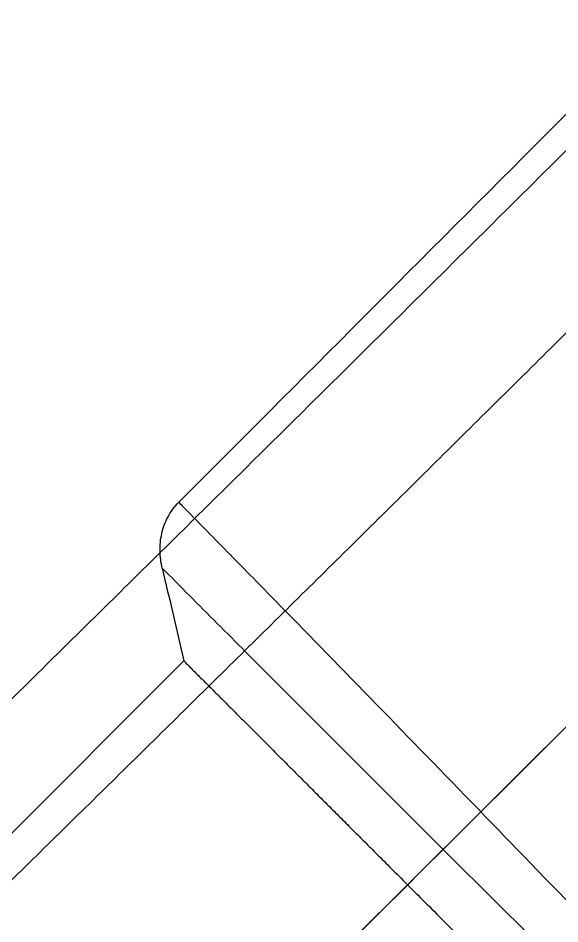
# Model space of a CAD drawing. Header units: inches. Extents: x 2 to 86, y -22 to 129.
# Drawn here: x 11.117 to 13.002, y 69.176 to 72.326 of the extents above; entities that cross this region are included whole.
import ezdxf

# ---------------------------------------------------------------- set-up
doc = ezdxf.new("R2010")
doc.units = ezdxf.units.IN
doc.header["$MEASUREMENT"] = 0
doc.layers.add('1', color=4, linetype='Continuous')
doc.layers.add('BDIM_CYAN', color=4, linetype='Continuous')

# ---------------------------------------------------------------- blocks, each defined once
blk = doc.blocks.new('2020 HS PILLOW')
at = {"layer": '1', "color": 2}
for points, knots in [([(5.8034, -0.0127), (5.5758, -0.0117), (5.1207, -0.0097), (4.4379, -0.0073), (3.7551, -0.0052), (3.0724, -0.0034), (2.3896, -0.0021), (1.7069, -0.001), (1.0241, -0.0003), (0.3414, 0), (-0.3414, 0), (-1.0241, -0.0003), (-1.7069, -0.001), (-2.3896, -0.0021), (-3.0724, -0.0034), (-3.7551, -0.0052), (-4.4379, -0.0073), (-5.1207, -0.0097), (-5.5758, -0.0117), (-5.8034, -0.0127)], [0, 0, 0, 0, 0.058824, 0.117648, 0.176472, 0.235295, 0.294119, 0.352942, 0.411765, 0.470588, 0.529412, 0.588235, 0.647058, 0.705881, 0.764705, 0.823528, 0.882352, 0.941176, 1, 1, 1, 1]), ([(5.8027, -0.0093), (4.0523, -0.005), (0.1838, 0.0045), (-3.6846, -0.0044), (-5.8027, -0.0093)], [0, 0, 0, 0, 0.452479, 1, 1, 1, 1]), ([(-5.1105, -0.9929), (-5.0125, -0.992), (-4.8162, -0.9901), (-4.5213, -0.9874), (-4.2256, -0.9849), (-3.929, -0.9826), (-3.6317, -0.9804), (-3.3335, -0.9784), (-3.0345, -0.9766), (-2.7347, -0.9749), (-2.4341, -0.9734), (-2.1327, -0.9721), (-1.8304, -0.9709), (-1.5274, -0.9699), (-1.2235, -0.9691), (-0.9188, -0.9685), (-0.6132, -0.968), (-0.3069, -0.9677), (0.0908, -0.9676), (0.5785, -0.9679), (1.1551, -0.9689), (1.7288, -0.9705), (2.2996, -0.9727), (2.8674, -0.9755), (3.4323, -0.979), (3.9943, -0.983), (4.5534, -0.9876), (4.9251, -0.9912), (5.1105, -0.9929)], [0, 0, 0, 0, 0.028776, 0.057631, 0.086566, 0.11558, 0.144673, 0.173846, 0.203098, 0.232429, 0.26184, 0.291331, 0.320902, 0.350552, 0.380282, 0.410091, 0.439981, 0.46995, 0.5, 0.556693, 0.613101, 0.669223, 0.725062, 0.780616, 0.835887, 0.890874, 0.945579, 1, 1, 1, 1]), ([(5.1101, -1.4421), (5.0128, -1.4412), (4.8181, -1.4394), (4.5261, -1.4369), (4.2341, -1.4345), (3.9421, -1.4324), (3.6501, -1.4303), (3.3581, -1.4285), (3.0661, -1.4267), (2.7741, -1.4252), (2.4821, -1.4238), (2.1901, -1.4225), (1.8981, -1.4214), (1.606, -1.4205), (1.314, -1.4197), (1.022, -1.4191), (0.73, -1.4186), (0.438, -1.4183), (0.146, -1.4182), (-0.146, -1.4182), (-0.438, -1.4183), (-0.73, -1.4186), (-1.022, -1.4191), (-1.314, -1.4197), (-1.606, -1.4205), (-1.8981, -1.4214), (-2.1901, -1.4225), (-2.4821, -1.4238), (-2.7741, -1.4252), (-3.0661, -1.4267), (-3.3581, -1.4285), (-3.6501, -1.4303), (-3.9421, -1.4324), (-4.2341, -1.4345), (-4.5261, -1.4369), (-4.8181, -1.4394), (-5.0128, -1.4412), (-5.1101, -1.4421)], [0, 0, 0, 0, 0.028576, 0.05715, 0.085725, 0.114298, 0.142871, 0.171443, 0.200015, 0.228587, 0.257158, 0.285728, 0.314298, 0.342868, 0.371438, 0.400008, 0.428577, 0.457146, 0.485715, 0.514285, 0.542854, 0.571423, 0.599992, 0.628562, 0.657132, 0.685702, 0.714272, 0.742842, 0.771413, 0.799985, 0.828557, 0.857129, 0.885702, 0.914275, 0.94285, 0.971424, 1, 1, 1, 1]), ([(-5.0772, -4.7582), (-3.4112, -4.7633), (-0.0264, -4.7735), (3.3584, -4.7634), (5.0772, -4.7582)], [0, 0, 0, 0, 0.492188, 1, 1, 1, 1])]:
    blk.add_open_spline(points, degree=3, knots=knots, dxfattribs=at)
blk = doc.blocks.new('2026 RHYTHM')
at = {"layer": 'BDIM_CYAN', "color": 3}
blk.add_line((9.3203, 69.1048), (6.941, 66.7254), dxfattribs=at)
for points, knots in [([(14.4265, 74.7779), (13.999, 74.3516), (13.5717, 73.9252), (12.7172, 73.0721), (12.2901, 72.6455), (11.0091, 71.3652), (10.1557, 70.511), (9.3027, 69.6565)], [0, 0, 0, 0, 0.25, 0.25, 0.5, 0.5, 1, 1, 1, 1]), ([(9.2451, 69.4276), (9.2405, 69.4471), (9.2379, 69.4668), (9.2374, 69.4969), (9.2377, 69.5071), (9.2397, 69.5274), (9.2414, 69.5377), (9.2459, 69.5577), (9.2488, 69.5676), (9.256, 69.5871), (9.2603, 69.5968), (9.2752, 69.6245), (9.2876, 69.6414), (9.3027, 69.6565)], [0, 0, 0, 0, 0.25, 0.25, 0.375, 0.375, 0.5, 0.5, 0.625, 0.625, 0.75, 0.75, 1, 1, 1, 1]), ([(9.335, 69.6237), (9.3862, 69.5717), (9.4382, 69.5186), (9.5441, 69.4107), (9.5979, 69.3558), (9.7618, 69.1884), (9.8743, 69.0732), (10.2208, 68.7173), (10.4638, 68.4668), (10.7167, 68.2052)], [0, 0, 0, 0, 0.125, 0.125, 0.25, 0.25, 0.5, 0.5, 1, 1, 1, 1]), ([(10.9817, 67.6973), (10.6569, 68.0177), (10.3477, 68.3247), (9.9119, 68.7594), (9.7714, 68.8999), (9.5681, 69.1034), (9.5016, 69.1701), (9.4039, 69.2682), (9.3716, 69.3005), (9.3078, 69.3645), (9.2763, 69.3962), (9.2451, 69.4276)], [0, 0, 0, 0, 0.5, 0.5, 0.75, 0.75, 0.875, 0.875, 0.9375, 0.9375, 1, 1, 1, 1]), ([(9.3203, 69.1048), (9.3315, 69.0935), (9.354, 69.071), (9.3883, 69.0368), (9.423, 69.0021), (9.4582, 68.9669), (9.4939, 68.9312), (9.5301, 68.895), (9.5668, 68.8583), (9.604, 68.8211), (9.6417, 68.7834), (9.6799, 68.7452), (9.7187, 68.7064), (9.758, 68.6671), (9.7978, 68.6273), (9.8381, 68.587), (9.879, 68.5461), (9.9194, 68.5057), (9.9612, 68.4639), (10.006, 68.4191), (10.0568, 68.3684), (10.1135, 68.3117), (10.1765, 68.2487), (10.2457, 68.1795), (10.3214, 68.1037), (10.4038, 68.0213), (10.4929, 67.9322), (10.5552, 67.8699), (10.5874, 67.8377)], [0, 0, 0, 0, 0.029798, 0.059789, 0.089973, 0.120351, 0.150922, 0.181687, 0.212646, 0.243798, 0.275144, 0.306684, 0.338418, 0.370346, 0.402468, 0.434784, 0.467295, 0.5, 0.530633, 0.565571, 0.604814, 0.64836, 0.69621, 0.748363, 0.804819, 0.865577, 0.930637, 1, 1, 1, 1])]:
    blk.add_open_spline(points, degree=3, knots=knots, dxfattribs=at)
for points in [[(9.3027, 69.6565), (9.3134, 69.6456), (9.3242, 69.6347), (9.335, 69.6237)], [(9.2451, 69.4276), (9.2703, 69.32), (9.2954, 69.2124), (9.3203, 69.1048)]]:
    blk.add_open_spline(points, degree=3, dxfattribs=at)
at = {"layer": '1', "color": 3, "xscale": -1, "rotation": 225}
blk.add_blockref('2020 HS PILLOW', (12.9264, 71.146), dxfattribs=at)

msp = doc.modelspace()

# ---------------------------------------------------------------- block references
msp.add_blockref('2026 RHYTHM', (2.3733, 0.9854))

doc.saveas('drawing.dxf')
